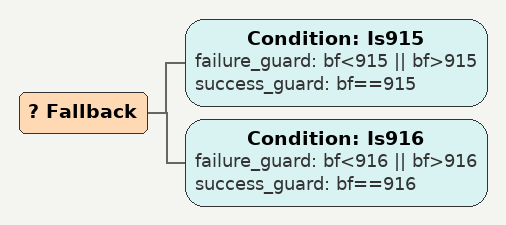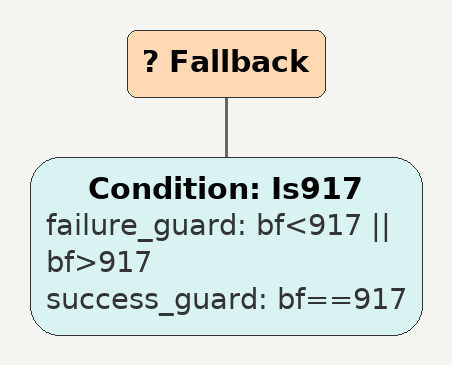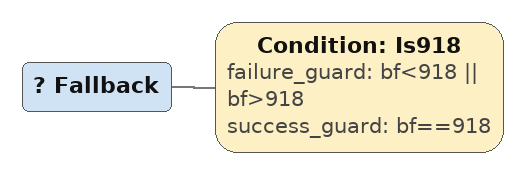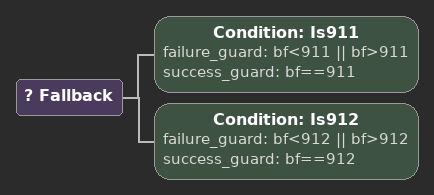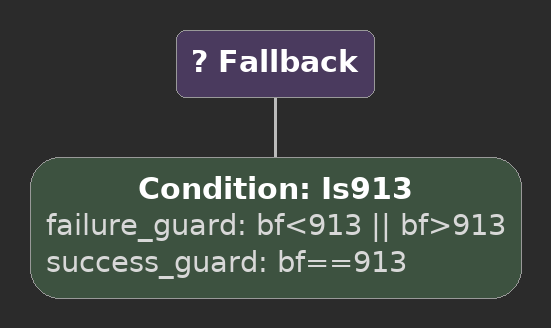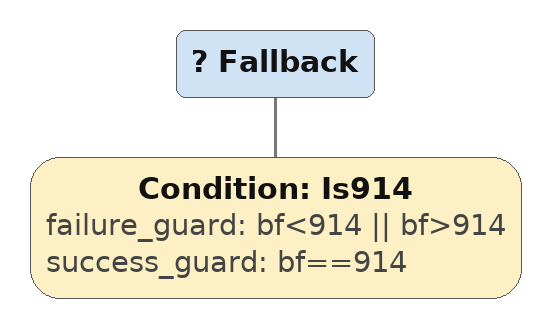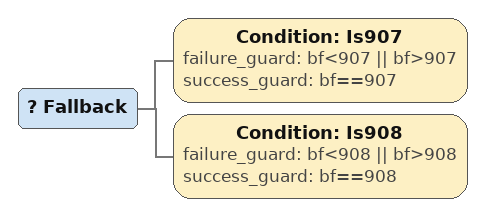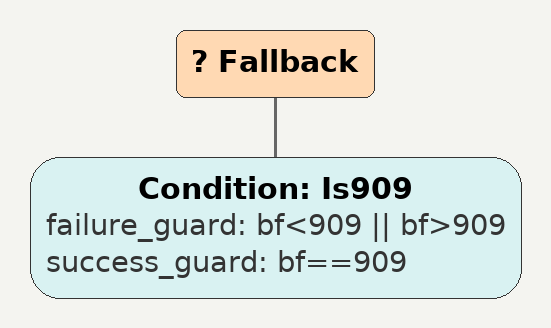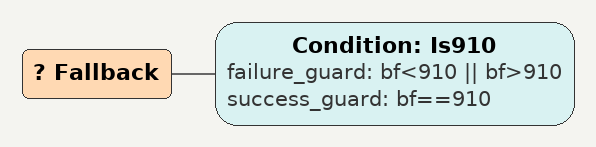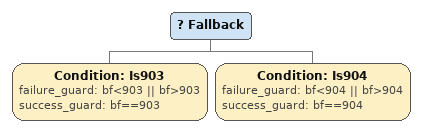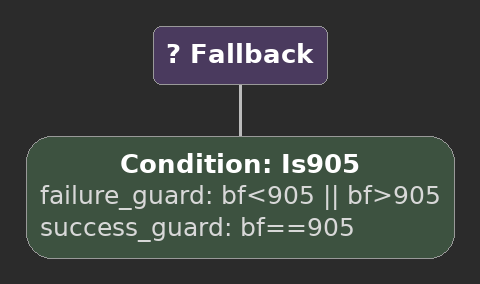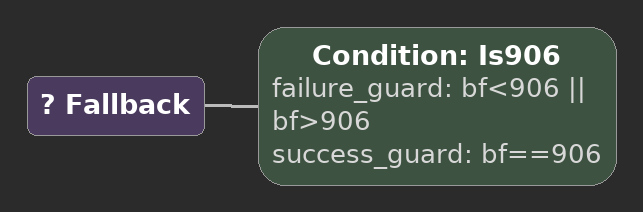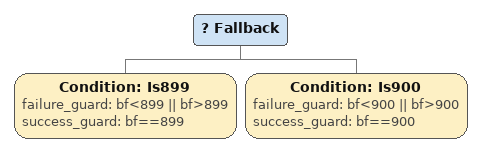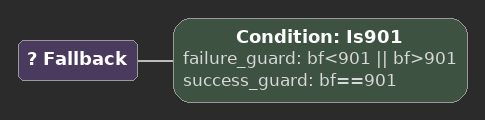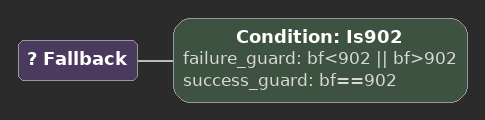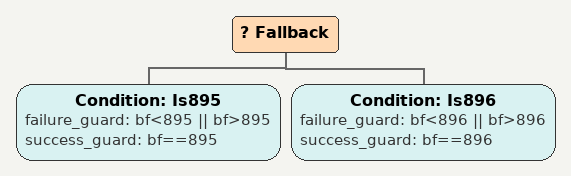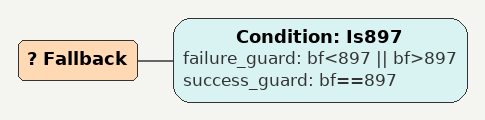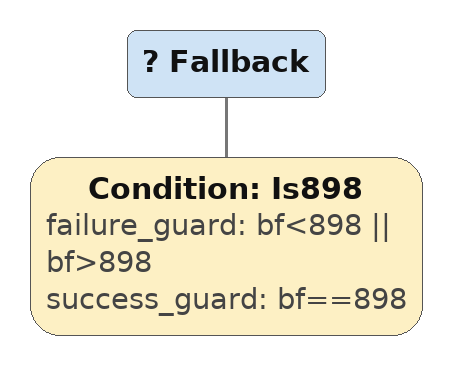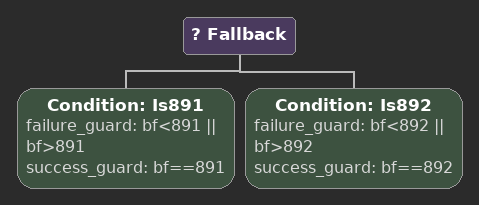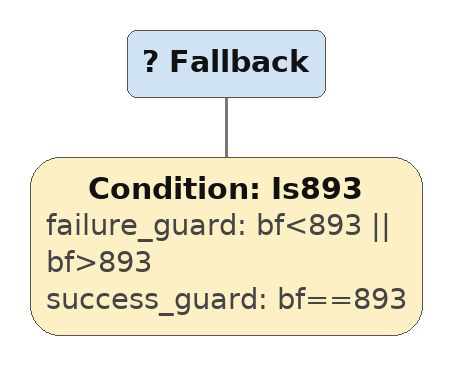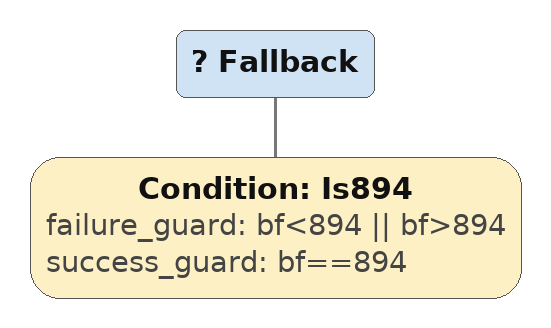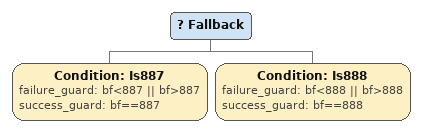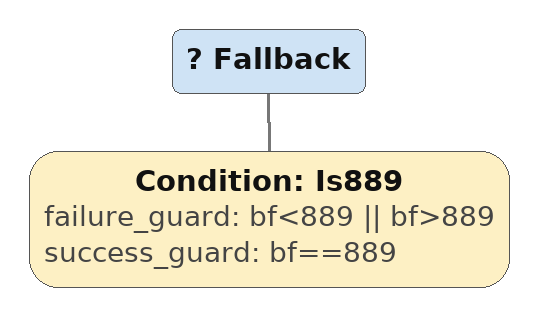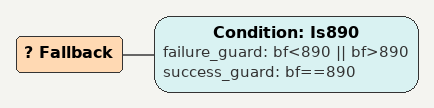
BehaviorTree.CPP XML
<Fallback>
    <Condition ID="Is915" failure_guard="bf&lt;915 || bf>915" success_guard="bf==915"/>
    <Condition ID="Is916" failure_guard="bf&lt;916 || bf>916" success_guard="bf==916"/>
        sequence914
        sequence
        children {
        } end_children
    } end_composite
</Fallback>

<Fallback>
    <Condition ID="Is917" failure_guard="bf&lt;917 || bf>917" success_guard="bf==917"/>
        sequence914
        sequence
        children {
        } end_children
    } end_composite
</Fallback>

<Fallback>
    <Condition ID="Is918" failure_guard="bf&lt;918 || bf>918" success_guard="bf==918"/>
        sequence914
        sequence
        children {
        } end_children
    } end_composite
</Fallback>

<Fallback>
    <Condition ID="Is911" failure_guard="bf&lt;911 || bf>911" success_guard="bf==911"/>
    <Condition ID="Is912" failure_guard="bf&lt;912 || bf>912" success_guard="bf==912"/>
        sequence910
        sequence
        children {
        } end_children
    } end_composite
</Fallback>

<Fallback>
    <Condition ID="Is913" failure_guard="bf&lt;913 || bf>913" success_guard="bf==913"/>
        sequence910
        sequence
        children {
        } end_children
    } end_composite
</Fallback>

<Fallback>
    <Condition ID="Is914" failure_guard="bf&lt;914 || bf>914" success_guard="bf==914"/>
        sequence910
        sequence
        children {
        } end_children
    } end_composite
</Fallback>

<Fallback>
    <Condition ID="Is907" failure_guard="bf&lt;907 || bf>907" success_guard="bf==907"/>
    <Condition ID="Is908" failure_guard="bf&lt;908 || bf>908" success_guard="bf==908"/>
        sequence906
        sequence
        children {
        } end_children
    } end_composite
</Fallback>

<Fallback>
    <Condition ID="Is909" failure_guard="bf&lt;909 || bf>909" success_guard="bf==909"/>
        sequence906
        sequence
        children {
        } end_children
    } end_composite
</Fallback>

<Fallback>
    <Condition ID="Is910" failure_guard="bf&lt;910 || bf>910" success_guard="bf==910"/>
        sequence906
        sequence
        children {
        } end_children
    } end_composite
</Fallback>

<Fallback>
    <Condition ID="Is903" failure_guard="bf&lt;903 || bf>903" success_guard="bf==903"/>
    <Condition ID="Is904" failure_guard="bf&lt;904 || bf>904" success_guard="bf==904"/>
        sequence902
        sequence
        children {
        } end_children
    } end_composite
</Fallback>

<Fallback>
    <Condition ID="Is905" failure_guard="bf&lt;905 || bf>905" success_guard="bf==905"/>
        sequence902
        sequence
        children {
        } end_children
    } end_composite
</Fallback>

<Fallback>
    <Condition ID="Is906" failure_guard="bf&lt;906 || bf>906" success_guard="bf==906"/>
        sequence902
        sequence
        children {
        } end_children
    } end_composite
</Fallback>

<Fallback>
    <Condition ID="Is899" failure_guard="bf&lt;899 || bf>899" success_guard="bf==899"/>
    <Condition ID="Is900" failure_guard="bf&lt;900 || bf>900" success_guard="bf==900"/>
        sequence898
        sequence
        children {
        } end_children
    } end_composite
</Fallback>

<Fallback>
    <Condition ID="Is901" failure_guard="bf&lt;901 || bf>901" success_guard="bf==901"/>
        sequence898
        sequence
        children {
        } end_children
    } end_composite
</Fallback>

<Fallback>
    <Condition ID="Is902" failure_guard="bf&lt;902 || bf>902" success_guard="bf==902"/>
        sequence898
        sequence
        children {
        } end_children
    } end_composite
</Fallback>

<Fallback>
    <Condition ID="Is895" failure_guard="bf&lt;895 || bf>895" success_guard="bf==895"/>
    <Condition ID="Is896" failure_guard="bf&lt;896 || bf>896" success_guard="bf==896"/>
        sequence894
        sequence
        children {
        } end_children
    } end_composite
</Fallback>

<Fallback>
    <Condition ID="Is897" failure_guard="bf&lt;897 || bf>897" success_guard="bf==897"/>
        sequence894
        sequence
        children {
        } end_children
    } end_composite
</Fallback>

<Fallback>
    <Condition ID="Is898" failure_guard="bf&lt;898 || bf>898" success_guard="bf==898"/>
        sequence894
        sequence
        children {
        } end_children
    } end_composite
</Fallback>

<Fallback>
    <Condition ID="Is891" failure_guard="bf&lt;891 || bf>891" success_guard="bf==891"/>
    <Condition ID="Is892" failure_guard="bf&lt;892 || bf>892" success_guard="bf==892"/>
        sequence890
        sequence
        children {
        } end_children
    } end_composite
</Fallback>

<Fallback>
    <Condition ID="Is893" failure_guard="bf&lt;893 || bf>893" success_guard="bf==893"/>
        sequence890
        sequence
        children {
        } end_children
    } end_composite
</Fallback>

<Fallback>
    <Condition ID="Is894" failure_guard="bf&lt;894 || bf>894" success_guard="bf==894"/>
        sequence890
        sequence
        children {
        } end_children
    } end_composite
</Fallback>

<Fallback>
    <Condition ID="Is887" failure_guard="bf&lt;887 || bf>887" success_guard="bf==887"/>
    <Condition ID="Is888" failure_guard="bf&lt;888 || bf>888" success_guard="bf==888"/>
        sequence886
        sequence
        children {
        } end_children
    } end_composite
</Fallback>

<Fallback>
    <Condition ID="Is889" failure_guard="bf&lt;889 || bf>889" success_guard="bf==889"/>
        sequence886
        sequence
        children {
        } end_children
    } end_composite
</Fallback>

<Fallback>
    <Condition ID="Is890" failure_guard="bf&lt;890 || bf>890" success_guard="bf==890"/>
        sequence886
        sequence
        children {
        } end_children
    } end_composite
</Fallback>
